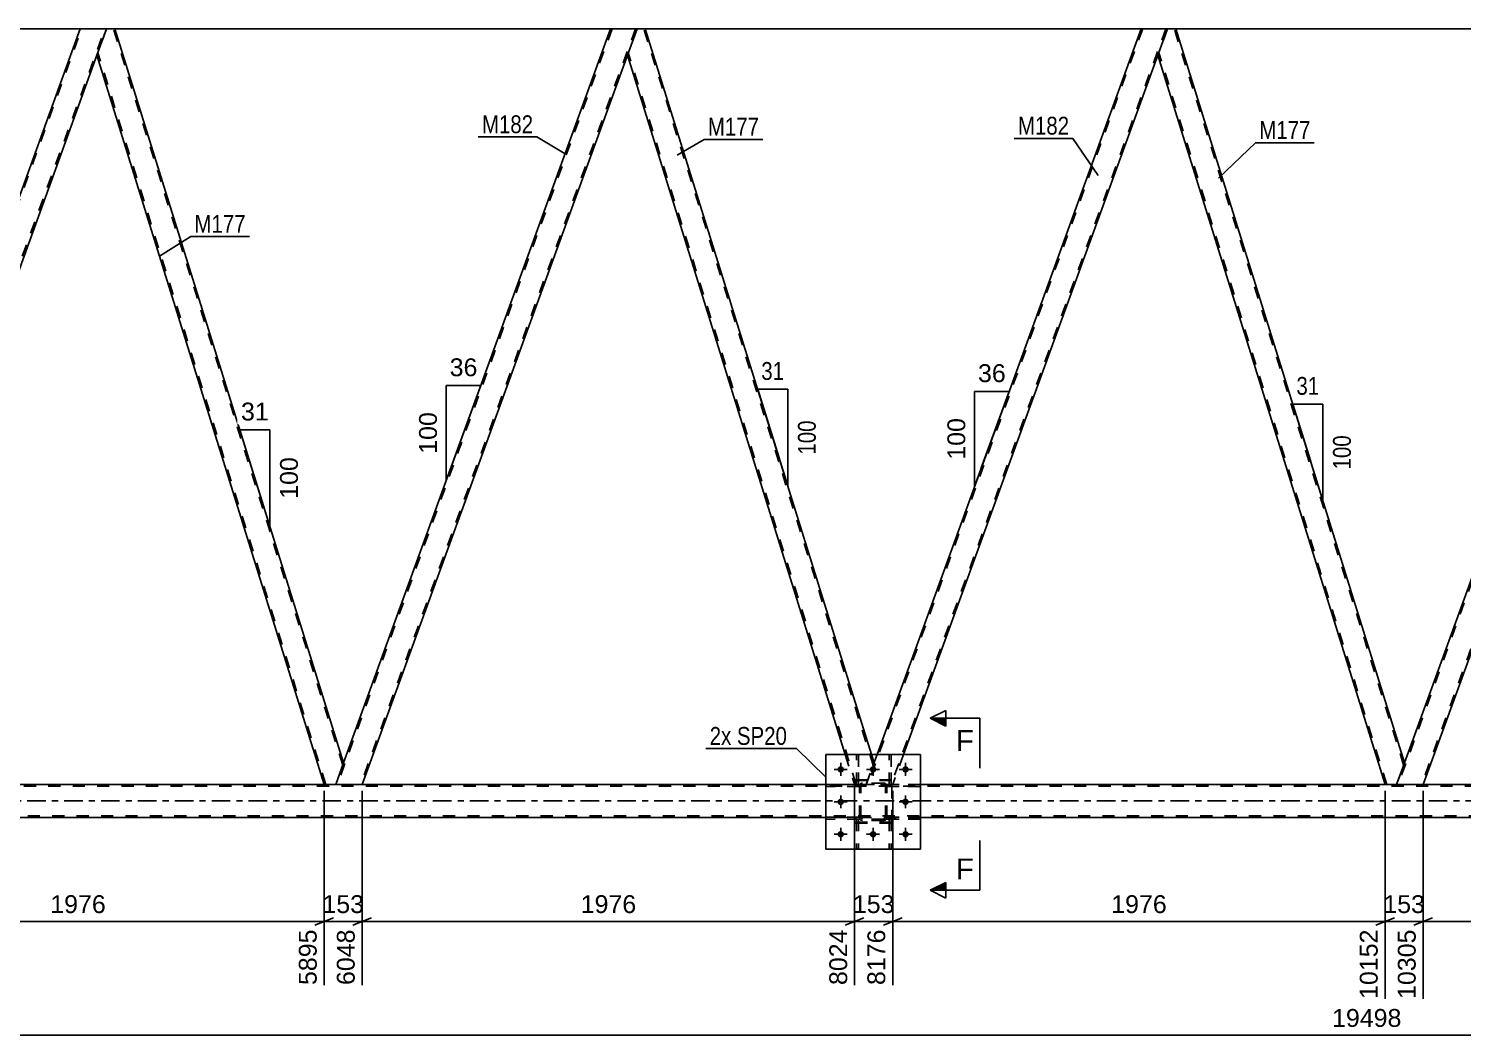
# Model space of a CAD drawing. Header units: millimetres. Extents: x 0 to 841, y 0 to 594.
# Drawn here: x 214.4 to 444.5, y 278.5 to 440 of the extents above; entities that cross this region are included whole.
import ezdxf

# ---------------------------------------------------------------- set-up
doc = ezdxf.new("R2010")
doc.units = ezdxf.units.MM
doc.linetypes.add('DXK_LINE_DOT2', pattern=[3.9198, 1.9599, -1.9599])
doc.linetypes.add('DXK_LINE_DOT3', pattern=[5.9187, 2.979, -0.9799, 0.9799, -0.9799])
doc.styles.add('Arial', font='ARIAL.TTF', dxfattribs={"height": 0.2})
doc.styles.add('Arial Narrow', font='ARIALN.TTF', dxfattribs={"height": 0.2})

# ---------------------------------------------------------------- blocks, each defined once
blk = doc.blocks.new('Bolt-317913800-2975 - 2863')
at = {"color": 1, "linetype": 'Continuous'}
for p, q in [((344.75, 322.2), (344.75, 321.51)), ((349.95, 322.2), (349.95, 321.51)), ((355.15, 322.2), (355.15, 321.51)), ((343.71, 321.16), (344.4, 321.16)), ((344.75, 320.12), (344.75, 320.82)), ((345.79, 321.16), (345.09, 321.16)), ((348.91, 321.16), (349.6, 321.16)), ((349.95, 320.12), (349.95, 320.82)), ((350.99, 321.16), (350.29, 321.16)), ((354.11, 321.16), (354.8, 321.16)), ((355.15, 320.12), (355.15, 320.82)), ((356.19, 321.16), (355.49, 321.16)), ((343.71, 315.96), (344.4, 315.96)), ((344.75, 317), (344.75, 316.31)), ((344.75, 314.92), (344.75, 315.62)), ((345.79, 315.96), (345.09, 315.96)), ((354.11, 315.96), (354.8, 315.96)), ((355.15, 317), (355.15, 316.31)), ((355.15, 314.92), (355.15, 315.62)), ((356.19, 315.96), (355.49, 315.96)), ((343.71, 310.76), (344.4, 310.76)), ((344.75, 311.8), (344.75, 311.11)), ((345.79, 310.76), (345.09, 310.76)), ((348.91, 310.76), (349.6, 310.76)), ((349.95, 311.8), (349.95, 311.11)), ((350.99, 310.76), (350.29, 310.76)), ((354.11, 310.76), (354.8, 310.76)), ((355.15, 311.8), (355.15, 311.11)), ((356.19, 310.76), (355.49, 310.76)), ((344.75, 309.72), (344.75, 310.42)), ((349.95, 309.72), (349.95, 310.42)), ((355.15, 309.72), (355.15, 310.42))]:
    blk.add_line(p, q, dxfattribs=at)
blk = doc.blocks.new('Bolt-317913800-2976 - 2863')
at = {"linetype": 'Continuous'}
for points in [[(345.27, 321.16, -1), (344.23, 321.16, -1)], [(350.47, 321.16, -1), (349.43, 321.16, -1)], [(355.67, 321.16, -1), (354.63, 321.16, -1)], [(345.27, 315.96, -1), (344.23, 315.96, -1)], [(355.67, 315.96, -1), (354.63, 315.96, -1)], [(345.27, 310.76, -1), (344.23, 310.76, -1)], [(350.47, 310.76, -1), (349.43, 310.76, -1)], [(355.67, 310.76, -1), (354.63, 310.76, -1)]]:
    blk.add_hatch(color=1, dxfattribs=at).paths.add_polyline_path(points)
at = {"color": 1, "linetype": 'Continuous'}
for p, q in [((344.75, 322.2), (344.75, 320.12)), ((349.95, 322.2), (349.95, 320.12)), ((355.15, 322.2), (355.15, 320.12)), ((345.79, 321.16), (343.71, 321.16)), ((350.99, 321.16), (348.91, 321.16)), ((356.19, 321.16), (354.11, 321.16)), ((345.79, 315.96), (343.71, 315.96)), ((344.75, 317), (344.75, 314.92)), ((356.19, 315.96), (354.11, 315.96)), ((355.15, 317), (355.15, 314.92)), ((345.79, 310.76), (343.71, 310.76)), ((344.75, 311.8), (344.75, 309.72)), ((350.99, 310.76), (348.91, 310.76)), ((349.95, 311.8), (349.95, 309.72)), ((356.19, 310.76), (354.11, 310.76)), ((355.15, 311.8), (355.15, 309.72))]:
    blk.add_line(p, q, dxfattribs=at)
blk = doc.blocks.new('Part-317913800-2928 - 2863')
at = {"color": 2, "linetype": 'Continuous'}
for p, q in [((222.68, 439.96), (143.12, 439.96)), ((307.82, 439.96), (228.26, 439.96)), ((392.95, 439.96), (313.39, 439.96)), ((478.08, 439.96), (398.53, 439.96))]:
    blk.add_line(p, q, dxfattribs=at)
at = {"color": 7, "linetype": 'DXK_LINE_DOT2'}
for p, q in [((228.26, 439.96), (222.68, 439.96)), ((313.39, 439.96), (307.82, 439.96)), ((398.53, 439.96), (392.95, 439.96))]:
    blk.add_line(p, q, dxfattribs=at)
blk = doc.blocks.new('Part-317913800-3181 - 2863')
at = {"color": 7, "linetype": 'DXK_LINE_DOT2'}
for p, q in [((352.95, 319.36), (346.95, 319.36)), ((346.95, 312.56), (346.95, 319.36)), ((352.95, 312.56), (352.95, 319.36)), ((352.95, 312.56), (346.95, 312.56))]:
    blk.add_line(p, q, dxfattribs=at)
blk = doc.blocks.new('Part-317913800-3123 - 2863')
at = {"color": 7, "linetype": 'DXK_LINE_DOT2'}
for p, q in [((740.86, 318.5), (72.16, 318.5)), ((357.55, 318.74), (342.35, 318.74)), ((741.49, 313.7), (72.16, 313.7)), ((357.55, 313.46), (342.35, 313.46))]:
    blk.add_line(p, q, dxfattribs=at)
at = {"color": 2, "linetype": 'Continuous'}
for p, q in [((342.35, 318.74), (187.28, 318.74)), ((597.75, 318.74), (357.55, 318.74)), ((342.35, 313.46), (187.28, 313.46)), ((597.75, 313.46), (357.55, 313.46))]:
    blk.add_line(p, q, dxfattribs=at)
at = {"color": 7, "linetype": 'DXK_LINE_DOT3'}
blk.add_line((72.16, 316.1), (741.17, 316.1), dxfattribs=at)
blk = doc.blocks.new('Part-317913800-3183 - 2863')
at = {"color": 7, "linetype": 'DXK_LINE_DOT2'}
for p, q in [((347.75, 318.48), (347.78, 318.67)), ((347.78, 318.67), (347.75, 318.48)), ((347.75, 313.44), (347.75, 318.48)), ((347.99, 318.48), (348.01, 318.57)), ((347.99, 313.44), (347.99, 318.48)), ((348.01, 318.57), (348.06, 318.65)), ((348.04, 318.93), (348.23, 318.96)), ((348.23, 318.96), (348.04, 318.93)), ((348.06, 318.65), (348.14, 318.7)), ((348.14, 318.7), (348.23, 318.72)), ((351.67, 318.96), (348.23, 318.96)), ((348.23, 318.72), (351.67, 318.72)), ((351.67, 318.96), (351.85, 318.93)), ((351.85, 318.93), (351.67, 318.96)), ((351.67, 318.72), (351.76, 318.7)), ((351.76, 318.7), (351.84, 318.65)), ((351.84, 318.65), (351.89, 318.57)), ((351.89, 318.57), (351.91, 318.48)), ((351.91, 313.44), (351.91, 318.48)), ((352.11, 318.67), (352.15, 318.48)), ((352.15, 318.48), (352.11, 318.67)), ((352.15, 313.44), (352.15, 318.48)), ((347.78, 313.26), (347.75, 313.44)), ((347.75, 313.44), (347.78, 313.26)), ((348.01, 313.35), (347.99, 313.44)), ((348.06, 313.27), (348.01, 313.35)), ((348.23, 312.96), (348.04, 313)), ((348.04, 313), (348.23, 312.96)), ((348.14, 313.22), (348.06, 313.27)), ((348.23, 313.2), (348.14, 313.22)), ((351.67, 313.2), (348.23, 313.2)), ((351.67, 312.96), (348.23, 312.96)), ((351.76, 313.22), (351.67, 313.2)), ((351.85, 313), (351.67, 312.96)), ((351.67, 312.96), (351.85, 313)), ((351.84, 313.27), (351.76, 313.22)), ((351.89, 313.35), (351.84, 313.27)), ((351.91, 313.44), (351.89, 313.35)), ((352.15, 313.44), (352.11, 313.26)), ((352.11, 313.26), (352.15, 313.44))]:
    blk.add_line(p, q, dxfattribs=at)
at = {"color": 7, "linetype": 'DXK_LINE_DOT3'}
blk.add_line((349.95, 315.96), (349.95, 315.96), dxfattribs=at)
at = {"color": 7, "linetype": 'DXK_LINE_DOT2'}
for centre, start, end in [((348.23, 318.48), 112.5, 157.5), ((348.23, 318.48), 112.5, 157.5), ((351.67, 318.48), 22.5, 67.5), ((351.67, 318.48), 22.5, 67.5), ((348.23, 313.44), 202.5, 247.5), ((348.23, 313.44), 202.5, 247.5), ((351.67, 313.44), 292.5, 337.5), ((351.67, 313.44), 292.5, 337.5)]:
    blk.add_arc(centre, 0.48, start, end, dxfattribs=at)
blk = doc.blocks.new('Part-317913800-3372 - 2863')
at = {"color": 7, "linetype": 'DXK_LINE_DOT2'}
for p, q in [((478.34, 439.96), (434.22, 318.74)), ((482.09, 439.96), (437.97, 318.74)), ((478.34, 439.96), (478.36, 439.96)), ((482.34, 439.96), (480.79, 435.71)), ((433.96, 318.74), (435.23, 322.21)), ((438.22, 318.74), (433.96, 318.74))]:
    blk.add_line(p, q, dxfattribs=at)
at = {"color": 2, "linetype": 'Continuous'}
for p, q in [((478.08, 439.96), (435.23, 322.21)), ((482.34, 439.96), (478.08, 439.96)), ((480.79, 435.71), (438.22, 318.74))]:
    blk.add_line(p, q, dxfattribs=at)
blk = doc.blocks.new('Part-317913800-3149 - 2863')
at = {"color": 7, "linetype": 'DXK_LINE_DOT2'}
for p, q in [((347.75, 313.52), (342.35, 313.52)), ((342.35, 313.2), (342.35, 313.52)), ((347.75, 313.2), (342.35, 313.2)), ((347.15, 313.2), (347.15, 313.52)), ((347.75, 313.52), (347.75, 313.2))]:
    blk.add_line(p, q, dxfattribs=at)
blk = doc.blocks.new('Part-317913800-3049 - 2863')
at = {"color": 7, "linetype": 'DXK_LINE_DOT2'}
for p, q in [((347.75, 318.72), (342.35, 318.72)), ((342.35, 318.72), (342.35, 318.4)), ((347.75, 318.4), (342.35, 318.4)), ((347.15, 318.4), (347.15, 318.72)), ((347.75, 318.4), (347.75, 318.72))]:
    blk.add_line(p, q, dxfattribs=at)
blk = doc.blocks.new('Part-317913800-3050 - 2863')
at = {"color": 7, "linetype": 'DXK_LINE_DOT2'}
for p, q in [((357.55, 313.52), (352.15, 313.52)), ((352.15, 313.52), (352.15, 313.2)), ((352.15, 313.2), (357.55, 313.2)), ((352.75, 313.2), (352.75, 313.52)), ((357.55, 313.2), (357.55, 313.52))]:
    blk.add_line(p, q, dxfattribs=at)
blk = doc.blocks.new('Part-317913800-3051 - 2863')
at = {"color": 7, "linetype": 'DXK_LINE_DOT2'}
for p, q in [((357.55, 318.72), (352.15, 318.72)), ((352.15, 318.72), (352.15, 318.4)), ((352.15, 318.4), (357.55, 318.4)), ((352.75, 318.4), (352.75, 318.72)), ((357.55, 318.4), (357.55, 318.72))]:
    blk.add_line(p, q, dxfattribs=at)
blk = doc.blocks.new('Part-317913800-3052 - 2863')
at = {"color": 7, "linetype": 'DXK_LINE_DOT2'}
for p, q in [((347.75, 318.48), (347.78, 318.67)), ((347.78, 318.67), (347.75, 318.48)), ((347.75, 313.44), (347.75, 318.48)), ((347.99, 318.48), (348.01, 318.57)), ((347.99, 313.44), (347.99, 318.48)), ((348.01, 318.57), (348.06, 318.65)), ((348.04, 318.93), (348.23, 318.96)), ((348.23, 318.96), (348.04, 318.93)), ((348.06, 318.65), (348.14, 318.7)), ((348.14, 318.7), (348.23, 318.72)), ((351.67, 318.96), (348.23, 318.96)), ((348.23, 318.72), (351.67, 318.72)), ((351.67, 318.96), (351.85, 318.93)), ((351.85, 318.93), (351.67, 318.96)), ((351.67, 318.72), (351.76, 318.7)), ((351.76, 318.7), (351.84, 318.65)), ((351.84, 318.65), (351.89, 318.57)), ((351.89, 318.57), (351.91, 318.48)), ((351.91, 313.44), (351.91, 318.48)), ((352.11, 318.67), (352.15, 318.48)), ((352.15, 318.48), (352.11, 318.67)), ((352.15, 313.44), (352.15, 318.48)), ((347.78, 313.26), (347.75, 313.44)), ((347.75, 313.44), (347.78, 313.26)), ((348.01, 313.35), (347.99, 313.44)), ((348.06, 313.27), (348.01, 313.35)), ((348.23, 312.96), (348.04, 313)), ((348.04, 313), (348.23, 312.96)), ((348.14, 313.22), (348.06, 313.27)), ((348.23, 313.2), (348.14, 313.22)), ((351.67, 313.2), (348.23, 313.2)), ((351.67, 312.96), (348.23, 312.96)), ((351.76, 313.22), (351.67, 313.2)), ((351.85, 313), (351.67, 312.96)), ((351.67, 312.96), (351.85, 313)), ((351.84, 313.27), (351.76, 313.22)), ((351.89, 313.35), (351.84, 313.27)), ((351.91, 313.44), (351.89, 313.35)), ((352.15, 313.44), (352.11, 313.26)), ((352.11, 313.26), (352.15, 313.44))]:
    blk.add_line(p, q, dxfattribs=at)
at = {"color": 7, "linetype": 'DXK_LINE_DOT3'}
blk.add_line((349.95, 315.96), (349.95, 315.96), dxfattribs=at)
at = {"color": 7, "linetype": 'DXK_LINE_DOT2'}
for centre, start, end in [((348.23, 318.48), 112.5, 157.5), ((348.23, 318.48), 112.5, 157.5), ((351.67, 318.48), 22.5, 67.5), ((351.67, 318.48), 22.5, 67.5), ((348.23, 313.44), 202.5, 247.5), ((348.23, 313.44), 202.5, 247.5), ((351.67, 313.44), 292.5, 337.5), ((351.67, 313.44), 292.5, 337.5)]:
    blk.add_arc(centre, 0.48, start, end, dxfattribs=at)
blk = doc.blocks.new('Part-317913800-3150 - 2863')
at = {"color": 7, "linetype": 'DXK_LINE_DOT2'}
for p, q in [((347.75, 318.72), (342.35, 318.72)), ((342.35, 318.4), (342.35, 318.72)), ((347.75, 318.4), (342.35, 318.4)), ((347.15, 318.4), (347.15, 318.72)), ((347.75, 318.72), (347.75, 318.4))]:
    blk.add_line(p, q, dxfattribs=at)
blk = doc.blocks.new('Part-317913800-3151 - 2863')
at = {"color": 7, "linetype": 'DXK_LINE_DOT2'}
for p, q in [((352.82, 313.2), (352.5, 313.2)), ((352.5, 313.2), (352.5, 308.36)), ((352.82, 313.2), (352.82, 308.36)), ((352.5, 312.6), (352.82, 312.6)), ((352.5, 308.36), (352.82, 308.36))]:
    blk.add_line(p, q, dxfattribs=at)
blk = doc.blocks.new('Part-317913800-3152 - 2863')
at = {"color": 7, "linetype": 'DXK_LINE_DOT2'}
for p, q in [((347.62, 313.2), (347.3, 313.2)), ((347.3, 313.2), (347.3, 308.36)), ((347.62, 313.2), (347.62, 308.36)), ((347.3, 312.6), (347.62, 312.6)), ((347.3, 308.36), (347.62, 308.36))]:
    blk.add_line(p, q, dxfattribs=at)
blk = doc.blocks.new('Part-317913800-3159 - 2863')
at = {"color": 2, "linetype": 'Continuous'}
for p, q in [((352.5, 323.56), (352.5, 323.56)), ((352.82, 323.56), (352.5, 323.56)), ((352.82, 323.56), (352.82, 323.56))]:
    blk.add_line(p, q, dxfattribs=at)
at = {"color": 7, "linetype": 'DXK_LINE_DOT2'}
for p, q in [((352.5, 318.72), (352.5, 323.56)), ((352.82, 318.72), (352.82, 323.56)), ((352.5, 319.32), (352.82, 319.32)), ((352.82, 318.72), (352.5, 318.72))]:
    blk.add_line(p, q, dxfattribs=at)
blk = doc.blocks.new('Part-317913800-3160 - 2863')
at = {"color": 2, "linetype": 'Continuous'}
for p, q in [((347.3, 323.56), (347.3, 323.56)), ((347.62, 323.56), (347.3, 323.56)), ((347.62, 323.56), (347.62, 323.56))]:
    blk.add_line(p, q, dxfattribs=at)
at = {"color": 7, "linetype": 'DXK_LINE_DOT2'}
for p, q in [((347.3, 318.72), (347.3, 323.56)), ((347.62, 318.72), (347.62, 323.56)), ((347.3, 319.32), (347.62, 319.32)), ((347.62, 318.72), (347.3, 318.72))]:
    blk.add_line(p, q, dxfattribs=at)
blk = doc.blocks.new('Part-317913800-3180 - 2863')
at = {"color": 2, "linetype": 'Continuous'}
for p, q in [((397.21, 439.96), (395.66, 435.71)), ((398.53, 439.96), (397.21, 439.96)), ((435.23, 322.21), (398.53, 439.96)), ((432.12, 318.74), (395.66, 435.71)), ((435.23, 322.21), (434.96, 321.46)), ((434.96, 321.46), (433.96, 318.74))]:
    blk.add_line(p, q, dxfattribs=at)
at = {"color": 7, "linetype": 'DXK_LINE_DOT2'}
for p, q in [((435.09, 321.84), (398.27, 439.96)), ((432.37, 318.74), (395.8, 436.08)), ((435.21, 322.15), (434.96, 321.46)), ((432.12, 318.74), (433.96, 318.74))]:
    blk.add_line(p, q, dxfattribs=at)
blk = doc.blocks.new('Part-317913800-3182 - 2863')
at = {"color": 7, "linetype": 'DXK_LINE_DOT2'}
for p, q in [((352.95, 319.5), (346.95, 319.5)), ((346.95, 312.7), (346.95, 319.5)), ((352.95, 312.7), (352.95, 319.5)), ((352.95, 312.7), (346.95, 312.7))]:
    blk.add_line(p, q, dxfattribs=at)
blk = doc.blocks.new('Part-317913800-3184 - 2863')
at = {"color": 7, "linetype": 'DXK_LINE_DOT2'}
for p, q in [((352.5, 313.2), (352.82, 313.2)), ((352.5, 313.2), (352.5, 308.36)), ((352.82, 313.2), (352.82, 308.36)), ((352.5, 312.6), (352.82, 312.6)), ((352.82, 308.36), (352.5, 308.36))]:
    blk.add_line(p, q, dxfattribs=at)
blk = doc.blocks.new('Part-317913800-3187 - 2863')
at = {"color": 7, "linetype": 'DXK_LINE_DOT2'}
for p, q in [((352.15, 313.2), (352.15, 313.52)), ((352.15, 313.52), (357.55, 313.52)), ((357.55, 313.2), (352.15, 313.2)), ((352.75, 313.2), (352.75, 313.52)), ((357.55, 313.52), (357.55, 313.2))]:
    blk.add_line(p, q, dxfattribs=at)
blk = doc.blocks.new('Part-317913800-3188 - 2863')
at = {"color": 7, "linetype": 'DXK_LINE_DOT2'}
for p, q in [((352.15, 318.4), (352.15, 318.72)), ((352.15, 318.72), (357.55, 318.72)), ((357.55, 318.4), (352.15, 318.4)), ((352.75, 318.4), (352.75, 318.72)), ((357.55, 318.72), (357.55, 318.4))]:
    blk.add_line(p, q, dxfattribs=at)
blk = doc.blocks.new('Part-317913800-3191 - 2863')
at = {"color": 7, "linetype": 'DXK_LINE_DOT2'}
for p, q in [((347.3, 313.2), (347.62, 313.2)), ((347.3, 313.2), (347.3, 308.36)), ((347.62, 313.2), (347.62, 308.36)), ((347.3, 312.6), (347.62, 312.6)), ((347.62, 308.36), (347.3, 308.36))]:
    blk.add_line(p, q, dxfattribs=at)
blk = doc.blocks.new('Part-317913800-3192 - 2863')
at = {"color": 7, "linetype": 'DXK_LINE_DOT2'}
for p, q in [((352.5, 318.72), (352.5, 323.56)), ((352.5, 323.56), (352.82, 323.56)), ((352.82, 323.56), (352.82, 318.72)), ((352.5, 319.32), (352.82, 319.32)), ((352.82, 318.72), (352.5, 318.72))]:
    blk.add_line(p, q, dxfattribs=at)
blk = doc.blocks.new('Part-317913800-3207 - 2863')
at = {"color": 7, "linetype": 'DXK_LINE_DOT2'}
for p, q in [((342.35, 308.36), (342.35, 323.56)), ((342.35, 323.56), (357.55, 323.56)), ((357.55, 323.56), (357.55, 308.36)), ((357.55, 308.36), (342.35, 308.36))]:
    blk.add_line(p, q, dxfattribs=at)
blk = doc.blocks.new('Part-317913800-3212 - 2863')
at = {"color": 2, "linetype": 'Continuous'}
for p, q in [((342.35, 323.56), (342.35, 308.36)), ((357.55, 323.56), (342.35, 323.56)), ((357.55, 308.36), (357.55, 323.56)), ((342.35, 308.36), (357.55, 308.36))]:
    blk.add_line(p, q, dxfattribs=at)
blk = doc.blocks.new('Part-317913800-3233 - 2863')
at = {"color": 7, "linetype": 'DXK_LINE_DOT2'}
for p, q in [((393.21, 439.96), (349.09, 318.74)), ((396.95, 439.96), (352.83, 318.74)), ((393.21, 439.96), (393.23, 439.96)), ((397.21, 439.96), (395.66, 435.71)), ((350.59, 323.56), (348.83, 318.74)), ((354.84, 323.56), (353.09, 318.74)), ((353.09, 318.74), (348.83, 318.74))]:
    blk.add_line(p, q, dxfattribs=at)
at = {"color": 2, "linetype": 'Continuous'}
for p, q in [((392.95, 439.96), (350.59, 323.56)), ((392.95, 439.96), (397.21, 439.96)), ((395.66, 435.71), (354.84, 323.56))]:
    blk.add_line(p, q, dxfattribs=at)
blk = doc.blocks.new('Part-317913800-3335 - 2863')
at = {"color": 2, "linetype": 'Continuous'}
for p, q in [((312.07, 439.96), (310.53, 435.71)), ((313.39, 439.96), (312.07, 439.96)), ((349.67, 323.56), (313.39, 439.96)), ((345.48, 323.56), (310.53, 435.71))]:
    blk.add_line(p, q, dxfattribs=at)
at = {"color": 7, "linetype": 'DXK_LINE_DOT2'}
for p, q in [((349.96, 321.84), (313.14, 439.96)), ((347.24, 318.74), (310.66, 436.08)), ((345.48, 323.56), (346.98, 318.74)), ((348.83, 318.74), (350.09, 322.21)), ((350.09, 322.21), (349.67, 323.56)), ((346.98, 318.74), (348.83, 318.74))]:
    blk.add_line(p, q, dxfattribs=at)
blk = doc.blocks.new('Part-317913800-3345 - 2863')
at = {"color": 7, "linetype": 'DXK_LINE_DOT2'}
for p, q in [((178.82, 318.74), (222.94, 439.96)), ((182.56, 318.74), (226.68, 439.96)), ((222.94, 439.96), (222.96, 439.96)), ((226.94, 439.96), (225.39, 435.71)), ((178.56, 318.74), (180.32, 323.56)), ((182.82, 318.74), (184.57, 323.56)), ((182.82, 318.74), (178.56, 318.74))]:
    blk.add_line(p, q, dxfattribs=at)
at = {"color": 2, "linetype": 'Continuous'}
for p, q in [((222.68, 439.96), (180.32, 323.56)), ((226.94, 439.96), (222.68, 439.96)), ((184.57, 323.56), (225.39, 435.71))]:
    blk.add_line(p, q, dxfattribs=at)
blk = doc.blocks.new('Part-317913800-3360 - 2863')
at = {"color": 2, "linetype": 'Continuous'}
for p, q in [((226.94, 439.96), (225.39, 435.71)), ((228.26, 439.96), (226.94, 439.96)), ((264.96, 322.21), (228.26, 439.96)), ((261.85, 318.74), (225.39, 435.71)), ((263.7, 318.74), (264.96, 322.21))]:
    blk.add_line(p, q, dxfattribs=at)
at = {"color": 7, "linetype": 'DXK_LINE_DOT2'}
for p, q in [((264.82, 321.84), (228.01, 439.96)), ((262.1, 318.74), (225.53, 436.08)), ((261.85, 318.74), (263.7, 318.74))]:
    blk.add_line(p, q, dxfattribs=at)
blk = doc.blocks.new('Part-317913800-3361 - 2863')
at = {"color": 7, "linetype": 'DXK_LINE_DOT2'}
for p, q in [((347.3, 318.72), (347.3, 323.56)), ((347.3, 323.56), (347.62, 323.56)), ((347.62, 323.56), (347.62, 318.72)), ((347.3, 319.32), (347.62, 319.32)), ((347.62, 318.72), (347.3, 318.72))]:
    blk.add_line(p, q, dxfattribs=at)
blk = doc.blocks.new('Part-317913800-3362 - 2863')
at = {"color": 7, "linetype": 'DXK_LINE_DOT2'}
for p, q in [((347.75, 313.52), (342.35, 313.52)), ((342.35, 313.52), (342.35, 313.2)), ((347.75, 313.2), (342.35, 313.2)), ((347.15, 313.2), (347.15, 313.52)), ((347.75, 313.2), (347.75, 313.52))]:
    blk.add_line(p, q, dxfattribs=at)
blk = doc.blocks.new('Part-317913800-3367 - 2863')
at = {"color": 7, "linetype": 'DXK_LINE_DOT2'}
for p, q in [((308.07, 439.96), (263.95, 318.74)), ((311.82, 439.96), (267.7, 318.74)), ((308.07, 439.96), (308.09, 439.96)), ((312.07, 439.96), (310.53, 435.71)), ((263.7, 318.74), (264.96, 322.21)), ((267.95, 318.74), (263.7, 318.74))]:
    blk.add_line(p, q, dxfattribs=at)
at = {"color": 2, "linetype": 'Continuous'}
for p, q in [((307.82, 439.96), (264.96, 322.21)), ((312.07, 439.96), (307.82, 439.96)), ((310.53, 435.71), (267.95, 318.74))]:
    blk.add_line(p, q, dxfattribs=at)
blk = doc.blocks.new('StraightDimension-317913800-3967 - 2863')
at = {"color": 7, "linetype": 'Continuous'}
for p, q in [((261.85, 317.74), (261.85, 286.58)), ((267.95, 317.74), (267.95, 286.58)), ((260.35, 296.17), (263.35, 297.37)), ((269.45, 297.37), (266.45, 296.17)), ((261.85, 296.77), (267.95, 296.77))]:
    blk.add_line(p, q, dxfattribs=at)
at = {"color": 0}
blk.add_wipeout([(268.84, 297.52), (268.84, 301.72), (260.97, 301.72), (260.97, 297.52)], dxfattribs=at)
at = {"color": 0, "linetype": 'Continuous'}
blk.add_wipeout([(267.35, 296.07), (263.15, 296.07), (263.15, 285.98), (267.35, 285.98)], dxfattribs=at)
at = {"color": 3, "style": 'Arial'}
blk.add_text('153', height=2.865, dxfattribs=at).set_placement((261.57, 298.12))
at = {"color": 3, "linetype": 'Continuous', "style": 'Arial'}
blk.add_text('6048', height=2.865, rotation=90.0002, dxfattribs=at).set_placement((266.75, 286.58))
blk = doc.blocks.new('StraightDimension-317913800-4023 - 2863')
at = {"color": 7, "linetype": 'Continuous'}
for p, q in [((432.12, 317.74), (432.12, 284.35)), ((438.22, 317.74), (438.22, 284.35)), ((430.62, 296.17), (433.62, 297.37)), ((439.72, 297.37), (436.72, 296.17)), ((432.12, 296.77), (438.22, 296.77))]:
    blk.add_line(p, q, dxfattribs=at)
at = {"color": 0}
blk.add_wipeout([(439.11, 297.52), (439.11, 301.72), (431.23, 301.72), (431.23, 297.52)], dxfattribs=at)
at = {"color": 0, "linetype": 'Continuous'}
blk.add_wipeout([(437.62, 296.07), (433.42, 296.07), (433.42, 283.75), (437.62, 283.75)], dxfattribs=at)
at = {"color": 3, "style": 'Arial'}
blk.add_text('153', height=2.865, dxfattribs=at).set_placement((431.83, 298.12))
at = {"color": 3, "linetype": 'Continuous', "style": 'Arial'}
blk.add_text('10305', height=2.865, rotation=90.0002, dxfattribs=at).set_placement((437.02, 284.35))
blk = doc.blocks.new('StraightDimension-317913800-4037 - 2863')
at = {"color": 7, "linetype": 'Continuous'}
for p, q in [((438.22, 317.74), (438.22, 284.35)), ((517.25, 317.74), (517.25, 284.35)), ((439.72, 297.37), (436.72, 296.17)), ((515.75, 296.17), (518.75, 297.37)), ((438.22, 296.77), (517.25, 296.77))]:
    blk.add_line(p, q, dxfattribs=at)
at = {"color": 0}
blk.add_wipeout([(482.78, 297.52), (482.78, 301.72), (472.69, 301.72), (472.69, 297.52)], dxfattribs=at)
at = {"color": 0, "linetype": 'Continuous'}
blk.add_wipeout([(516.65, 296.07), (512.45, 296.07), (512.45, 283.75), (516.65, 283.75)], dxfattribs=at)
at = {"color": 3, "style": 'Arial'}
blk.add_text('1976', height=2.865, dxfattribs=at).set_placement((473.29, 298.12))
at = {"color": 3, "linetype": 'Continuous', "style": 'Arial'}
blk.add_text('12280', height=2.865, rotation=90.0002, dxfattribs=at).set_placement((516.05, 284.35))
blk = doc.blocks.new('AngleDimension-317913800-3911 - 2863')
at = {"color": 7, "linetype": 'Continuous'}
for p, q in [((281.44, 382.72), (286.98, 382.72)), ((281.44, 367.5), (286.98, 382.72)), ((281.44, 367.5), (281.44, 382.72)), ((282.07, 369.21), (286.98, 382.72))]:
    blk.add_line(p, q, dxfattribs=at)
at = {"color": 0}
for points in [[(287.04, 383.62), (287.04, 387.82), (281.39, 387.82), (281.39, 383.62)], [(280.54, 379.05), (276.34, 379.05), (276.34, 371.18), (280.54, 371.18)]]:
    blk.add_wipeout(points, dxfattribs=at)
at = {"color": 3, "style": 'Arial'}
blk.add_text('36', height=2.865, dxfattribs=at).set_placement((281.99, 384.22))
blk.add_text('100', height=2.865, rotation=90.0002, dxfattribs=at).set_placement((279.94, 371.78))
blk = doc.blocks.new('AngleDimension-317913800-3448 - 2863')
at = {"color": 7, "linetype": 'Continuous'}
for p, q in [((420.17, 370.53), (417.29, 379.74)), ((422.11, 379.74), (417.29, 379.74)), ((422.11, 364.28), (417.29, 379.74)), ((422.11, 364.28), (422.11, 379.74))]:
    blk.add_line(p, q, dxfattribs=at)
at = {"color": 0}
for points in [[(422.13, 380.64), (422.13, 384.84), (417.28, 384.84), (417.28, 380.64)], [(427.21, 375.35), (423.01, 375.35), (423.01, 368.67), (427.21, 368.67)]]:
    blk.add_wipeout(points, dxfattribs=at)
at = {"color": 3, "style": 'Arial Narrow'}
blk.add_text('31', height=2.863, dxfattribs=at).set_placement((417.88, 381.24))
blk.add_text('100', height=2.863, rotation=90.0002, dxfattribs=at).set_placement((426.61, 369.27))
blk = doc.blocks.new('StraightDimension-317913800-3995 - 2863')
at = {"color": 7, "linetype": 'Continuous'}
for p, q in [((346.98, 317.74), (346.98, 286.58)), ((353.09, 317.74), (353.09, 286.58)), ((345.48, 296.17), (348.48, 297.37)), ((354.59, 297.37), (351.59, 296.17)), ((346.98, 296.77), (353.09, 296.77))]:
    blk.add_line(p, q, dxfattribs=at)
at = {"color": 0}
blk.add_wipeout([(353.97, 297.52), (353.97, 301.72), (346.1, 301.72), (346.1, 297.52)], dxfattribs=at)
at = {"color": 0, "linetype": 'Continuous'}
blk.add_wipeout([(352.49, 296.07), (348.29, 296.07), (348.29, 285.98), (352.49, 285.98)], dxfattribs=at)
at = {"color": 3, "style": 'Arial'}
blk.add_text('153', height=2.865, dxfattribs=at).set_placement((346.7, 298.12))
at = {"color": 3, "linetype": 'Continuous', "style": 'Arial'}
blk.add_text('8176', height=2.865, rotation=90.0002, dxfattribs=at).set_placement((351.89, 286.58))
blk = doc.blocks.new('AngleDimension-317913800-3462 - 2863')
at = {"color": 7, "linetype": 'Continuous'}
for p, q in [((336.24, 382.13), (331.42, 382.13)), ((336.24, 366.66), (331.42, 382.13)), ((336.24, 366.66), (336.24, 382.13)), ((336.44, 366.02), (336.24, 366.66))]:
    blk.add_line(p, q, dxfattribs=at)
at = {"color": 0}
for points in [[(336.25, 383.03), (336.25, 387.23), (331.4, 387.23), (331.4, 383.03)], [(341.34, 377.74), (337.14, 377.74), (337.14, 371.05), (341.34, 371.05)]]:
    blk.add_wipeout(points, dxfattribs=at)
at = {"color": 3, "style": 'Arial Narrow'}
blk.add_text('31', height=2.863, dxfattribs=at).set_placement((332, 383.63))
blk.add_text('100', height=2.863, rotation=90.0002, dxfattribs=at).set_placement((340.74, 371.65))
blk = doc.blocks.new('AngleDimension-317913800-3806 - 2863')
at = {"color": 7, "linetype": 'Continuous'}
for p, q in [((366.23, 381.78), (371.77, 381.78)), ((366.23, 366.55), (371.77, 381.78)), ((366.23, 366.55), (366.23, 381.78)), ((367.31, 369.51), (371.77, 381.78))]:
    blk.add_line(p, q, dxfattribs=at)
at = {"color": 0}
for points in [[(371.83, 382.68), (371.83, 386.88), (366.18, 386.88), (366.18, 382.68)], [(365.33, 378.1), (361.13, 378.1), (361.13, 370.23), (365.33, 370.23)]]:
    blk.add_wipeout(points, dxfattribs=at)
at = {"color": 3, "style": 'Arial'}
blk.add_text('36', height=2.865, dxfattribs=at).set_placement((366.78, 383.28))
blk.add_text('100', height=2.865, rotation=90.0002, dxfattribs=at).set_placement((364.73, 370.83))
blk = doc.blocks.new('AngleDimension-317913800-3900 - 2863')
at = {"color": 7, "linetype": 'Continuous'}
for p, q in [((251.48, 365.45), (248.31, 375.62)), ((253.13, 375.62), (248.31, 375.62)), ((253.13, 360.16), (248.31, 375.62)), ((253.13, 360.16), (253.13, 375.62))]:
    blk.add_line(p, q, dxfattribs=at)
at = {"color": 0}
for points in [[(253.54, 376.52), (253.54, 380.72), (247.9, 380.72), (247.9, 376.52)], [(258.23, 371.83), (254.03, 371.83), (254.03, 363.96), (258.23, 363.96)]]:
    blk.add_wipeout(points, dxfattribs=at)
at = {"color": 3, "style": 'Arial'}
blk.add_text('31', height=2.865, dxfattribs=at).set_placement((248.5, 377.12))
blk.add_text('100', height=2.865, rotation=90.0002, dxfattribs=at).set_placement((257.63, 364.56))
blk = doc.blocks.new('StraightDimension-317913800-3953 - 2863')
at = {"color": 7, "linetype": 'Continuous'}
for p, q in [((182.82, 317.74), (182.82, 286.58)), ((261.85, 317.74), (261.85, 286.58)), ((184.32, 297.37), (181.32, 296.17)), ((260.35, 296.17), (263.35, 297.37)), ((182.82, 296.77), (261.85, 296.77))]:
    blk.add_line(p, q, dxfattribs=at)
at = {"color": 0}
blk.add_wipeout([(227.38, 297.52), (227.38, 301.72), (217.29, 301.72), (217.29, 297.52)], dxfattribs=at)
at = {"color": 0, "linetype": 'Continuous'}
blk.add_wipeout([(261.25, 296.07), (257.05, 296.07), (257.05, 285.98), (261.25, 285.98)], dxfattribs=at)
at = {"color": 3, "style": 'Arial'}
blk.add_text('1976', height=2.865, dxfattribs=at).set_placement((217.89, 298.12))
at = {"color": 3, "linetype": 'Continuous', "style": 'Arial'}
blk.add_text('5895', height=2.865, rotation=90.0002, dxfattribs=at).set_placement((260.65, 286.58))
blk = doc.blocks.new('StraightDimension-317913800-3981 - 2863')
at = {"color": 7, "linetype": 'Continuous'}
for p, q in [((267.95, 317.74), (267.95, 286.58)), ((346.98, 317.74), (346.98, 286.58)), ((269.45, 297.37), (266.45, 296.17)), ((345.48, 296.17), (348.48, 297.37)), ((267.95, 296.77), (346.98, 296.77))]:
    blk.add_line(p, q, dxfattribs=at)
at = {"color": 0}
blk.add_wipeout([(312.52, 297.52), (312.52, 301.72), (302.42, 301.72), (302.42, 297.52)], dxfattribs=at)
at = {"color": 0, "linetype": 'Continuous'}
blk.add_wipeout([(346.38, 296.07), (342.18, 296.07), (342.18, 285.98), (346.38, 285.98)], dxfattribs=at)
at = {"color": 3, "style": 'Arial'}
blk.add_text('1976', height=2.865, dxfattribs=at).set_placement((303.02, 298.12))
at = {"color": 3, "linetype": 'Continuous', "style": 'Arial'}
blk.add_text('8024', height=2.865, rotation=90.0002, dxfattribs=at).set_placement((345.78, 286.58))
blk = doc.blocks.new('StraightDimension-317913800-4009 - 2863')
at = {"color": 7, "linetype": 'Continuous'}
for p, q in [((353.09, 317.74), (353.09, 286.58)), ((432.12, 317.74), (432.12, 284.35)), ((354.59, 297.37), (351.59, 296.17)), ((430.62, 296.17), (433.62, 297.37)), ((353.09, 296.77), (432.12, 296.77))]:
    blk.add_line(p, q, dxfattribs=at)
at = {"color": 0}
blk.add_wipeout([(397.65, 297.52), (397.65, 301.72), (387.56, 301.72), (387.56, 297.52)], dxfattribs=at)
at = {"color": 0, "linetype": 'Continuous'}
blk.add_wipeout([(431.52, 296.07), (427.32, 296.07), (427.32, 283.75), (431.52, 283.75)], dxfattribs=at)
at = {"color": 3, "style": 'Arial'}
blk.add_text('1976', height=2.865, dxfattribs=at).set_placement((388.16, 298.12))
at = {"color": 3, "linetype": 'Continuous', "style": 'Arial'}
blk.add_text('10152', height=2.865, rotation=90.0002, dxfattribs=at).set_placement((430.92, 284.35))
blk = doc.blocks.new('StraightDimension-317913800-4288 - 2863')
at = {"color": 7, "linetype": 'Continuous'}
blk.add_line((61.3, 278.52), (797.01, 278.52), dxfattribs=at)
at = {"color": 0}
blk.add_wipeout([(435.32, 279.27), (435.32, 283.47), (423, 283.47), (423, 279.27)], dxfattribs=at)
at = {"color": 3, "style": 'Arial'}
blk.add_text('19498', height=2.865, dxfattribs=at).set_placement((423.6, 279.87))
blk = doc.blocks.new('SectionMark-317913800-4372 - 2863')
at = {"linetype": 'Continuous'}
for points in [[(361.6, 329.37), (361.6, 328.12), (359.1, 329.37)], [(361.6, 303.03), (361.6, 301.78), (359.1, 301.78)]]:
    blk.add_hatch(color=6, dxfattribs=at).paths.add_polyline_path(points)
at = {"color": 6, "linetype": 'Continuous'}
for p, q in [((359.1, 329.37), (361.6, 330.62)), ((367.1, 329.37), (359.1, 329.37)), ((359.1, 329.37), (361.6, 328.12)), ((361.6, 328.12), (361.6, 330.62)), ((359.1, 301.78), (361.6, 303.03)), ((367.1, 301.78), (359.1, 301.78)), ((361.6, 300.53), (359.1, 301.78)), ((361.6, 303.03), (361.6, 300.53))]:
    blk.add_line(p, q, dxfattribs=at)
at = {"color": 0, "linetype": 'Continuous'}
for points in [[(366.1, 324.12), (366.1, 327.62), (363.25, 327.62), (363.25, 324.12)], [(366.1, 303.53), (366.1, 307.03), (363.25, 307.03), (363.25, 303.53)]]:
    blk.add_wipeout(points, dxfattribs=at)
at = {"color": 6, "linetype": 'Continuous'}
for p, q in [((367.1, 329.37), (367.1, 321.37)), ((367.1, 301.78), (367.1, 309.78))]:
    blk.add_line(p, q, dxfattribs=at)
at = {"color": 3, "linetype": 'Continuous', "style": 'Arial'}
for p in [(363.25, 324.12), (363.25, 303.53)]:
    blk.add_text('F', height=3.34, dxfattribs=at).set_placement(p)
blk = doc.blocks.new('MarkSet-317913800-4404 - 2863')
at = {"color": 30, "linetype": 'Continuous'}
blk.add_line((342.35, 319.91), (337.63, 324.5), dxfattribs=at)
at = {"color": 0}
blk.add_wipeout([(327.19, 325.1), (327.19, 328.1), (323.72, 328.1), (323.72, 325.1)], dxfattribs=at)
blk.add_wipeout([(327.19, 325.1), (327.19, 328.1), (323.72, 328.1), (323.72, 325.1)], dxfattribs=at)
blk.add_wipeout([(336.13, 325.1), (336.13, 328.1), (328.09, 328.1), (328.09, 325.1)], dxfattribs=at)
blk.add_wipeout([(336.13, 325.1), (336.13, 328.1), (328.09, 328.1), (328.09, 325.1)], dxfattribs=at)
at = {"color": 30, "linetype": 'Continuous'}
blk.add_line((323.12, 324.5), (337.63, 324.5), dxfattribs=at)
at = {"color": 3, "style": 'Arial Narrow'}
for s, p in [('2x', (323.72, 325.1)), ('SP20', (328.09, 325.1))]:
    blk.add_text(s, height=2.863, dxfattribs=at).set_placement(p)
blk = doc.blocks.new('Mark-317913800-3176 - 2863')
at = {"color": 0}
blk.add_wipeout([(420.14, 422.27), (420.14, 425.27), (411.92, 425.27), (411.92, 422.27)], dxfattribs=at)
blk.add_wipeout([(420.14, 422.27), (420.14, 425.27), (411.92, 425.27), (411.92, 422.27)], dxfattribs=at)
at = {"color": 30, "linetype": 'Continuous'}
for p, q in [((405.39, 416.01), (411.32, 421.67)), ((411.32, 421.67), (420.74, 421.67))]:
    blk.add_line(p, q, dxfattribs=at)
at = {"color": 3, "style": 'Arial Narrow'}
blk.add_text('M177', height=2.863, dxfattribs=at).set_placement((411.92, 422.27))
blk = doc.blocks.new('Mark-317913800-3229 - 2863')
at = {"color": 0}
blk.add_wipeout([(381.42, 422.97), (381.42, 425.97), (373.19, 425.97), (373.19, 422.97)], dxfattribs=at)
blk.add_wipeout([(381.42, 422.97), (381.42, 425.97), (373.19, 425.97), (373.19, 422.97)], dxfattribs=at)
at = {"color": 30, "linetype": 'Continuous'}
for p in [(372.59, 422.37), (386.05, 416.42)]:
    blk.add_line(p, (382.02, 422.37), dxfattribs=at)
at = {"color": 3, "style": 'Arial Narrow'}
blk.add_text('M182', height=2.863, dxfattribs=at).set_placement((373.19, 422.97))
blk = doc.blocks.new('Mark-317913800-3331 - 2863')
at = {"color": 0}
blk.add_wipeout([(331.64, 422.8), (331.64, 425.8), (323.42, 425.8), (323.42, 422.8)], dxfattribs=at)
blk.add_wipeout([(331.64, 422.8), (331.64, 425.8), (323.42, 425.8), (323.42, 422.8)], dxfattribs=at)
at = {"color": 30, "linetype": 'Continuous'}
for p, q in [((318.49, 419.7), (322.82, 422.2)), ((322.82, 422.2), (332.24, 422.2))]:
    blk.add_line(p, q, dxfattribs=at)
at = {"color": 3, "style": 'Arial Narrow'}
blk.add_text('M177', height=2.863, dxfattribs=at).set_placement((323.42, 422.8))
blk = doc.blocks.new('Mark-317913800-3356 - 2863')
at = {"color": 0}
blk.add_wipeout([(249.25, 407.22), (249.25, 410.22), (241.03, 410.22), (241.03, 407.22)], dxfattribs=at)
blk.add_wipeout([(249.25, 407.22), (249.25, 410.22), (241.03, 410.22), (241.03, 407.22)], dxfattribs=at)
at = {"color": 30, "linetype": 'Continuous'}
for p, q in [((235.44, 403.46), (240.43, 406.62)), ((240.43, 406.62), (249.85, 406.62))]:
    blk.add_line(p, q, dxfattribs=at)
at = {"color": 3, "style": 'Arial Narrow'}
blk.add_text('M177', height=2.863, dxfattribs=at).set_placement((241.03, 407.22))
blk = doc.blocks.new('Mark-317913800-3363 - 2863')
at = {"color": 0}
blk.add_wipeout([(295.4, 423.2), (295.4, 426.2), (287.17, 426.2), (287.17, 423.2)], dxfattribs=at)
blk.add_wipeout([(295.4, 423.2), (295.4, 426.2), (287.17, 426.2), (287.17, 423.2)], dxfattribs=at)
at = {"color": 30, "linetype": 'Continuous'}
for p in [(286.57, 422.6), (300.5, 419.87)]:
    blk.add_line(p, (296, 422.6), dxfattribs=at)
at = {"color": 3, "style": 'Arial Narrow'}
blk.add_text('M182', height=2.863, dxfattribs=at).set_placement((287.17, 423.2))

msp = doc.modelspace()

# ---------------------------------------------------------------- block references
for name in ['Part-317913800-2928 - 2863', 'Part-317913800-3345 - 2863', 'Part-317913800-3360 - 2863', 'Part-317913800-3367 - 2863', 'Part-317913800-3335 - 2863', 'Part-317913800-3233 - 2863', 'Part-317913800-3180 - 2863', 'Part-317913800-3372 - 2863', 'Part-317913800-3207 - 2863', 'Part-317913800-3212 - 2863', 'Bolt-317913800-2975 - 2863', 'Bolt-317913800-2976 - 2863', 'Part-317913800-3160 - 2863', 'Part-317913800-3361 - 2863', 'Part-317913800-3159 - 2863', 'Part-317913800-3192 - 2863', 'Part-317913800-3123 - 2863', 'Part-317913800-3049 - 2863', 'Part-317913800-3150 - 2863', 'Part-317913800-3182 - 2863', 'Part-317913800-3181 - 2863', 'Part-317913800-3183 - 2863', 'Part-317913800-3052 - 2863', 'Part-317913800-3051 - 2863', 'Part-317913800-3188 - 2863', 'Part-317913800-3149 - 2863', 'Part-317913800-3362 - 2863', 'Part-317913800-3152 - 2863', 'Part-317913800-3191 - 2863', 'Part-317913800-3050 - 2863', 'Part-317913800-3187 - 2863', 'Part-317913800-3151 - 2863', 'Part-317913800-3184 - 2863']:
    msp.add_blockref(name, (0, 0))

# ---------------------------------------------------------------- next in the draw order: block references
for name in ['AngleDimension-317913800-3911 - 2863', 'AngleDimension-317913800-3462 - 2863', 'AngleDimension-317913800-3806 - 2863', 'AngleDimension-317913800-3448 - 2863', 'AngleDimension-317913800-3900 - 2863', 'StraightDimension-317913800-3967 - 2863', 'StraightDimension-317913800-3995 - 2863', 'StraightDimension-317913800-4023 - 2863']:
    msp.add_blockref(name, (0, 0))

# ---------------------------------------------------------------- next in the draw order: block references
for name in ['StraightDimension-317913800-3953 - 2863', 'StraightDimension-317913800-3981 - 2863', 'StraightDimension-317913800-4009 - 2863', 'StraightDimension-317913800-4037 - 2863']:
    msp.add_blockref(name, (0, 0))

# ---------------------------------------------------------------- next in the draw order: block references
msp.add_blockref('StraightDimension-317913800-4288 - 2863', (0, 0))

# ---------------------------------------------------------------- next in the draw order: block references
for name in ['Mark-317913800-3363 - 2863', 'Mark-317913800-3331 - 2863', 'Mark-317913800-3229 - 2863', 'Mark-317913800-3176 - 2863', 'Mark-317913800-3356 - 2863', 'SectionMark-317913800-4372 - 2863', 'MarkSet-317913800-4404 - 2863']:
    msp.add_blockref(name, (0, 0))

doc.saveas('drawing.dxf')
